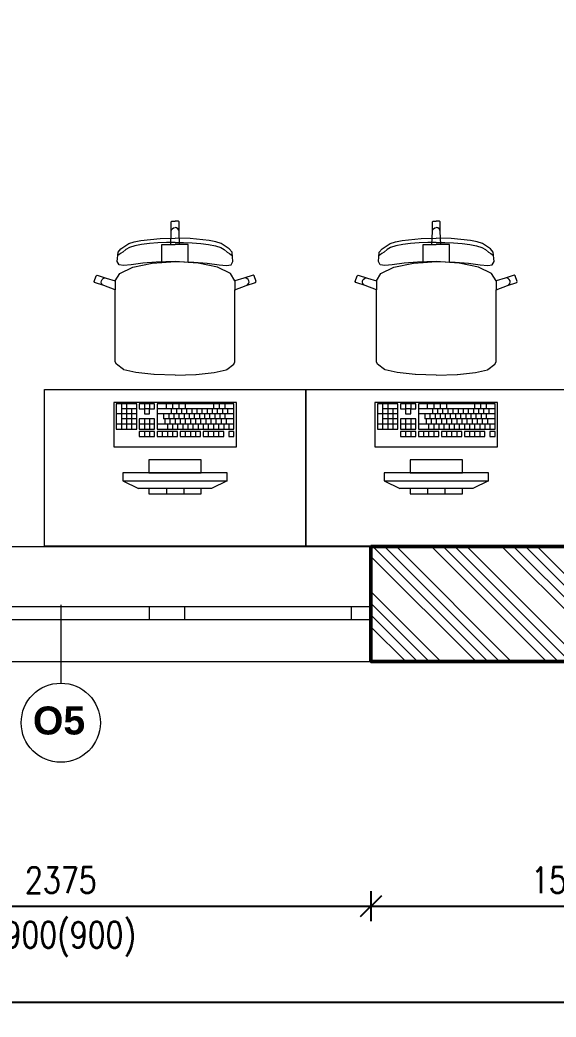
# Model space of a CAD drawing. Header units: millimetres. Extents: x 89194 to 559352, y -753138 to -204019.
# Drawn here: x 346479 to 348532, y -491953 to -488132 of the extents above; entities that cross this region are included whole.
import ezdxf

# ---------------------------------------------------------------- set-up
doc = ezdxf.new("R2010")
doc.units = ezdxf.units.MM
doc.header["$LTSCALE"] = 400
doc.header["$PDMODE"] = 3
for name, color, linetype, lineweight in [('RG_koty', 7, 'Continuous', 9), ('RG_nábytek', 32, 'Continuous', 9), ('RG_okna', 3, 'Continuous', 9), ('RG_popis okna', 131, 'Continuous', 9), ('RG_zdivo nové', 1, 'Continuous', 50), ('RG_šrafy', 253, 'Continuous', 9)]:
    doc.layers.add(name, color=color, linetype=linetype, lineweight=lineweight)
doc.styles.add('Arial 250', font='Arial Bold.ttf', dxfattribs={"height": 250})
doc.styles.add('Koty', font='romans.shx', dxfattribs={"width": 0.8})
doc.dimstyles.new('RG_50_vnitřní', dxfattribs={"dimscale": 50, "dimtxt": 2, "dimasz": 1.6, "dimexe": 1.15, "dimexo": 0, "dimgap": 1, "dimtad": 1, "dimdec": 0, "dimrnd": 5, "dimzin": 0, "dimdsep": 46, "dimtxsty": 'Koty', "dimblk1": 'OBLIQUE', "dimblk2": 'OBLIQUE', "dimsah": 1, "dimcen": 0.09, "dimclrd": 256, "dimclre": 256, "dimclrt": 2, "dimazin": 0, "dimtfac": 1, "dimtdec": 0, "dimtmove": 2, "dimatfit": 3, "dimfxl": 1.15, "dimfxlon": 1, "dimtolj": 1, "dimtzin": 0, "dimarcsym": 0})

# ---------------------------------------------------------------- blocks, each defined once
blk = doc.blocks.new('okno_2375')
at = {"layer": 'RG_okna'}
for points in [[(437181.1, -409465), (439556.1, -409465)], [(437181.1, -409695), (439556.1, -409695)], [(437256.1, -409745), (437256.1, -409695)], [(437894.1, -409745), (437894.1, -409695)], [(438030.1, -409695), (438030.1, -409745)], [(438707.1, -409695), (438707.1, -409745)], [(438843.1, -409745), (438843.1, -409695)], [(439481.1, -409745), (439481.1, -409695)], [(437181.1, -409745), (439556.1, -409745)], [(437181.1, -409905), (439556.1, -409905)]]:
    blk.add_lwpolyline(points, dxfattribs=at)
blk = doc.blocks.new('nabytek_mala_ucebna')
at = {"layer": 'RG_nábytek'}
for p, q in [((479063.9, -448223), (479066.9, -448220)), ((479063.9, -448259.9), (479063.9, -448223)), ((479063.9, -448259.9), (479065, -448254.2)), ((479065, -448254.2), (479068.3, -448249.3)), ((479066.9, -448220), (479079, -448220)), ((479068.3, -448249.3), (479073.2, -448246.1)), ((479073.2, -448246.1), (479079, -448245)), ((479091, -448220), (479079, -448220)), ((479084.7, -448246.1), (479079, -448245)), ((479089.6, -448249.3), (479084.7, -448246.1)), ((479092.9, -448254.2), (479089.6, -448249.3)), ((479094, -448223), (479091, -448220)), ((479094, -448259.9), (479092.9, -448254.2)), ((479094, -448259.9), (479094, -448223)), ((480063.9, -448223), (480066.9, -448220)), ((480063.9, -448259.9), (480063.9, -448223)), ((480063.9, -448259.9), (480065, -448254.2)), ((480065, -448254.2), (480068.3, -448249.3)), ((480066.9, -448220), (480079, -448220)), ((480068.3, -448249.3), (480073.2, -448246.1)), ((480073.2, -448246.1), (480079, -448245)), ((480091, -448220), (480079, -448220)), ((480084.7, -448246.1), (480079, -448245)), ((480089.6, -448249.3), (480084.7, -448246.1)), ((480092.9, -448254.2), (480089.6, -448249.3)), ((480094, -448223), (480091, -448220)), ((480094, -448259.9), (480092.9, -448254.2)), ((480094, -448259.9), (480094, -448223)), ((478922.4, -448298.8), (478948.2, -448294)), ((478948.2, -448294), (479021.5, -448287)), ((479021.5, -448287), (479079, -448284.8)), ((479062.1, -448309.8), (479063.9, -448259.9)), ((479136.5, -448287), (479079, -448284.8)), ((479095.8, -448309.8), (479094, -448259.9)), ((479209.7, -448294), (479136.5, -448287)), ((479235.5, -448298.8), (479209.7, -448294)), ((479922.4, -448298.8), (479948.2, -448294)), ((479948.2, -448294), (480021.5, -448287)), ((480021.5, -448287), (480079, -448284.8)), ((480062.1, -448309.8), (480063.9, -448259.9)), ((480136.5, -448287), (480079, -448284.8)), ((480095.8, -448309.8), (480094, -448259.9)), ((480209.7, -448294), (480136.5, -448287)), ((480235.5, -448298.8), (480209.7, -448294)), ((478860.9, -448339.3), (478871.4, -448326.1)), ((478871.4, -448326.1), (478902.4, -448306)), ((478890.9, -448328.4), (478879.2, -448338.5)), ((478904.1, -448320.8), (478890.9, -448328.4)), ((478902.4, -448306), (478922.4, -448298.8)), ((478924.5, -448314.5), (478904.1, -448320.8)), ((478950.4, -448309.6), (478924.5, -448314.5)), ((478980.4, -448305.9), (478950.4, -448309.6)), ((479012.9, -448303.3), (478980.4, -448305.9)), ((479046.2, -448301.9), (479012.9, -448303.3)), ((479028.6, -448339.7), (479028.6, -448309.8)), ((479028.6, -448309.8), (479062.1, -448309.8)), ((479079, -448301.4), (479046.2, -448301.9)), ((479062.1, -448309.8), (479079, -448309.8)), ((479079, -448301.4), (479111.7, -448301.9)), ((479095.8, -448309.8), (479079, -448309.8)), ((479129.3, -448309.8), (479095.8, -448309.8)), ((479111.7, -448301.9), (479145, -448303.3)), ((479129.3, -448339.7), (479129.3, -448309.8)), ((479145, -448303.3), (479177.5, -448305.9)), ((479177.5, -448305.9), (479207.5, -448309.6)), ((479207.5, -448309.6), (479233.4, -448314.5)), ((479233.4, -448314.5), (479253.8, -448320.8)), ((479255.5, -448306), (479235.5, -448298.8)), ((479253.8, -448320.8), (479267, -448328.4)), ((479286.5, -448326.1), (479255.5, -448306)), ((479267, -448328.4), (479278.7, -448338.5)), ((479297.1, -448339.3), (479286.5, -448326.1)), ((479860.9, -448339.3), (479871.4, -448326.1)), ((479871.4, -448326.1), (479902.4, -448306)), ((479890.9, -448328.4), (479879.2, -448338.5)), ((479904.1, -448320.8), (479890.9, -448328.4)), ((479902.4, -448306), (479922.4, -448298.8)), ((479924.5, -448314.5), (479904.1, -448320.8)), ((479950.4, -448309.6), (479924.5, -448314.5)), ((479980.4, -448305.9), (479950.4, -448309.6)), ((480012.9, -448303.3), (479980.4, -448305.9)), ((480046.2, -448301.9), (480012.9, -448303.3)), ((480028.6, -448339.7), (480028.6, -448309.8)), ((480028.6, -448309.8), (480062.1, -448309.8)), ((480079, -448301.4), (480046.2, -448301.9)), ((480062.1, -448309.8), (480079, -448309.8)), ((480079, -448301.4), (480111.7, -448301.9)), ((480095.8, -448309.8), (480079, -448309.8)), ((480129.3, -448309.8), (480095.8, -448309.8)), ((480111.7, -448301.9), (480145, -448303.3)), ((480129.3, -448339.7), (480129.3, -448309.8)), ((480145, -448303.3), (480177.5, -448305.9)), ((480177.5, -448305.9), (480207.5, -448309.6)), ((480207.5, -448309.6), (480233.4, -448314.5)), ((480233.4, -448314.5), (480253.8, -448320.8)), ((480255.5, -448306), (480235.5, -448298.8)), ((480253.8, -448320.8), (480267, -448328.4)), ((480286.5, -448326.1), (480255.5, -448306)), ((480267, -448328.4), (480278.7, -448338.5)), ((480297.1, -448339.3), (480286.5, -448326.1)), ((478857.6, -448375.3), (478860.9, -448339.3)), ((478863.9, -448349.8), (478860.2, -448352.4)), ((478870.2, -448344.7), (478863.9, -448349.8)), ((478879.2, -448338.5), (478870.2, -448344.7)), ((479028.6, -448378.4), (479028.6, -448339.7)), ((479129.3, -448378.4), (479129.3, -448339.7)), ((479278.7, -448338.5), (479287.7, -448344.7)), ((479287.7, -448344.7), (479294, -448349.8)), ((479294, -448349.8), (479297.7, -448352.4)), ((479300.3, -448375.3), (479297.1, -448339.3)), ((479857.6, -448375.3), (479860.9, -448339.3)), ((479863.9, -448349.8), (479860.2, -448352.4)), ((479870.2, -448344.7), (479863.9, -448349.8)), ((479879.2, -448338.5), (479870.2, -448344.7)), ((480028.6, -448378.4), (480028.6, -448339.7)), ((480129.3, -448378.4), (480129.3, -448339.7)), ((480278.7, -448338.5), (480287.7, -448344.7)), ((480287.7, -448344.7), (480294, -448349.8)), ((480294, -448349.8), (480297.7, -448352.4)), ((480300.3, -448375.3), (480297.1, -448339.3)), ((478864.3, -448386.9), (478857.6, -448375.3)), ((478881.5, -448389.9), (478864.3, -448386.9)), ((478867.1, -448420.4), (478916.8, -448396.7)), ((478910.4, -448387.4), (478881.5, -448389.9)), ((478955.7, -448381.5), (478910.4, -448387.4)), ((478916.8, -448396.7), (478991.2, -448380.8)), ((479006.7, -448376.9), (478955.7, -448381.5)), ((478991.2, -448380.8), (479028.6, -448378.4)), ((479079, -448374.5), (479006.7, -448376.9)), ((479028.6, -448378.4), (479079, -448375.2)), ((479079, -448374.5), (479151.3, -448376.9)), ((479129.3, -448378.4), (479079, -448375.2)), ((479166.7, -448380.8), (479129.3, -448378.4)), ((479151.3, -448376.9), (479202.2, -448381.5)), ((479241.1, -448396.7), (479166.7, -448380.8)), ((479202.2, -448381.5), (479247.5, -448387.4)), ((479290.8, -448420.4), (479241.1, -448396.7)), ((479247.5, -448387.4), (479276.4, -448389.9)), ((479276.4, -448389.9), (479293.6, -448386.9)), ((479293.6, -448386.9), (479300.3, -448375.3)), ((479864.3, -448386.9), (479857.6, -448375.3)), ((479881.5, -448389.9), (479864.3, -448386.9)), ((479867.1, -448420.4), (479916.8, -448396.7)), ((479910.4, -448387.4), (479881.5, -448389.9)), ((479955.7, -448381.5), (479910.4, -448387.4)), ((479916.8, -448396.7), (479991.2, -448380.8)), ((480006.7, -448376.9), (479955.7, -448381.5)), ((479991.2, -448380.8), (480028.6, -448378.4)), ((480079, -448374.5), (480006.7, -448376.9)), ((480028.6, -448378.4), (480079, -448375.2)), ((480079, -448374.5), (480151.3, -448376.9)), ((480129.3, -448378.4), (480079, -448375.2)), ((480166.7, -448380.8), (480129.3, -448378.4)), ((480151.3, -448376.9), (480202.2, -448381.5)), ((480241.1, -448396.7), (480166.7, -448380.8)), ((480202.2, -448381.5), (480247.5, -448387.4)), ((480290.8, -448420.4), (480241.1, -448396.7)), ((480247.5, -448387.4), (480276.4, -448389.9)), ((480276.4, -448389.9), (480293.6, -448386.9)), ((480293.6, -448386.9), (480300.3, -448375.3)), ((478769, -448451.9), (478776.4, -448429.1)), ((478776.4, -448429.1), (478780.2, -448427.2)), ((478780.2, -448427.2), (478815.6, -448438.6)), ((478796.6, -448448.2), (478799.5, -448443.1)), ((478799.5, -448443.1), (478804.1, -448439.5)), ((478804.1, -448439.5), (478809.8, -448437.9)), ((478809.8, -448437.9), (478815.6, -448438.6)), ((478815.6, -448438.6), (478849.8, -448448.3)), ((478849.8, -448448.3), (478867.1, -448420.4)), ((479308.1, -448448.3), (479290.8, -448420.4)), ((479342.3, -448438.6), (479308.1, -448448.3)), ((479377.7, -448427.2), (479342.3, -448438.6)), ((479348.1, -448437.9), (479342.3, -448438.6)), ((479353.8, -448439.5), (479348.1, -448437.9)), ((479358.4, -448443.1), (479353.8, -448439.5)), ((479361.3, -448448.2), (479358.4, -448443.1)), ((479381.5, -448429.1), (479377.7, -448427.2)), ((479389, -448451.9), (479381.5, -448429.1)), ((479769, -448451.9), (479776.4, -448429.1)), ((479776.4, -448429.1), (479780.2, -448427.2)), ((479780.2, -448427.2), (479815.6, -448438.6)), ((479796.6, -448448.2), (479799.5, -448443.1)), ((479799.5, -448443.1), (479804.1, -448439.5)), ((479804.1, -448439.5), (479809.8, -448437.9)), ((479809.8, -448437.9), (479815.6, -448438.6)), ((479815.6, -448438.6), (479849.8, -448448.3)), ((479849.8, -448448.3), (479867.1, -448420.4)), ((480308.1, -448448.3), (480290.8, -448420.4)), ((480342.3, -448438.6), (480308.1, -448448.3)), ((480377.7, -448427.2), (480342.3, -448438.6)), ((480348.1, -448437.9), (480342.3, -448438.6)), ((480353.8, -448439.5), (480348.1, -448437.9)), ((480358.4, -448443.1), (480353.8, -448439.5)), ((480361.3, -448448.2), (480358.4, -448443.1)), ((480381.5, -448429.1), (480377.7, -448427.2)), ((480389, -448451.9), (480381.5, -448429.1)), ((478770.9, -448455.7), (478769, -448451.9)), ((478806.3, -448467.1), (478770.9, -448455.7)), ((478795.9, -448454), (478796.6, -448448.2)), ((478797.5, -448459.6), (478795.9, -448454)), ((478801.2, -448464.2), (478797.5, -448459.6)), ((478806.3, -448467.1), (478801.2, -448464.2)), ((478849.7, -448482.8), (478806.3, -448467.1)), ((478849.7, -448448.5), (478849.8, -448448.3)), ((478849.7, -448448.5), (478849.7, -448482.8)), ((478849.7, -448691.9), (478849.7, -448482.8)), ((479308.2, -448448.5), (479308.1, -448448.3)), ((479308.2, -448448.5), (479308.2, -448482.8)), ((479308.2, -448482.8), (479351.6, -448467.1)), ((479308.2, -448691.9), (479308.2, -448482.8)), ((479351.6, -448467.1), (479387, -448455.7)), ((479351.6, -448467.1), (479356.7, -448464.2)), ((479356.7, -448464.2), (479360.4, -448459.6)), ((479360.4, -448459.6), (479362, -448454)), ((479362, -448454), (479361.3, -448448.2)), ((479387, -448455.7), (479389, -448451.9)), ((479770.9, -448455.7), (479769, -448451.9)), ((479806.3, -448467.1), (479770.9, -448455.7)), ((479795.9, -448454), (479796.6, -448448.2)), ((479797.5, -448459.6), (479795.9, -448454)), ((479801.2, -448464.2), (479797.5, -448459.6)), ((479806.3, -448467.1), (479801.2, -448464.2)), ((479849.7, -448482.8), (479806.3, -448467.1)), ((479849.7, -448448.5), (479849.8, -448448.3)), ((479849.7, -448448.5), (479849.7, -448482.8)), ((479849.7, -448691.9), (479849.7, -448482.8)), ((480308.2, -448448.5), (480308.1, -448448.3)), ((480308.2, -448448.5), (480308.2, -448482.8)), ((480308.2, -448482.8), (480351.6, -448467.1)), ((480308.2, -448691.9), (480308.2, -448482.8)), ((480351.6, -448467.1), (480387, -448455.7)), ((480351.6, -448467.1), (480356.7, -448464.2)), ((480356.7, -448464.2), (480360.4, -448459.6)), ((480360.4, -448459.6), (480362, -448454)), ((480362, -448454), (480361.3, -448448.2)), ((480387, -448455.7), (480389, -448451.9)), ((478849.7, -448727.9), (478849.7, -448691.9)), ((479308.2, -448727.9), (479308.2, -448691.9)), ((479849.7, -448727.9), (479849.7, -448691.9)), ((480308.2, -448727.9), (480308.2, -448691.9)), ((478849.7, -448759), (478849.7, -448727.9)), ((479308.2, -448759), (479308.2, -448727.9)), ((479849.7, -448759), (479849.7, -448727.9)), ((480308.2, -448759), (480308.2, -448727.9)), ((478854.2, -448767.6), (478849.7, -448759)), ((478881, -448788.7), (478854.2, -448767.6)), ((478883.2, -448789.6), (478881, -448788.7)), ((478929.1, -448800.3), (478883.2, -448789.6)), ((479228.8, -448800.3), (479274.7, -448789.6)), ((479274.7, -448789.6), (479276.9, -448788.7)), ((479276.9, -448788.7), (479303.7, -448767.6)), ((479303.7, -448767.6), (479308.2, -448759)), ((479854.2, -448767.6), (479849.7, -448759)), ((479881, -448788.7), (479854.2, -448767.6)), ((479883.2, -448789.6), (479881, -448788.7)), ((479929.1, -448800.3), (479883.2, -448789.6)), ((480228.8, -448800.3), (480274.7, -448789.6)), ((480274.7, -448789.6), (480276.9, -448788.7)), ((480276.9, -448788.7), (480303.7, -448767.6)), ((480303.7, -448767.6), (480308.2, -448759)), ((478997.9, -448807.5), (478929.1, -448800.3)), ((478998.9, -448807.6), (478997.9, -448807.5)), ((479079, -448810), (478998.9, -448807.6)), ((479079, -448810), (479159, -448807.6)), ((479159, -448807.6), (479160.1, -448807.5)), ((479160.1, -448807.5), (479228.8, -448800.3)), ((479997.9, -448807.5), (479929.1, -448800.3)), ((479998.9, -448807.6), (479997.9, -448807.5)), ((480079, -448810), (479998.9, -448807.6)), ((480079, -448810), (480159, -448807.6)), ((480159, -448807.6), (480160.1, -448807.5)), ((480160.1, -448807.5), (480228.8, -448800.3)), ((478579, -448865), (479579, -448865)), ((478579, -449465), (478579, -448865)), ((479579, -448865), (479579, -449465)), ((479579, -448865), (480579, -448865)), ((479579, -449465), (479579, -448865)), ((479314, -448915), (478844, -448915)), ((478844, -448915), (478844, -449085)), ((478932.1, -448919.9), (478853.7, -448919.9)), ((478853.7, -448919.9), (478853.7, -449016.8)), ((478873.3, -448919.9), (478873.3, -449016.8)), ((478932.1, -448939.3), (478873.3, -448939.3)), ((478892.9, -448919.9), (478892.9, -449016.8)), ((478912.5, -448939.3), (478912.5, -449016.8)), ((478932.1, -449016.8), (478932.1, -448919.9)), ((479000.6, -448919.9), (478941.9, -448919.9)), ((478941.9, -448919.9), (478941.9, -448939.3)), ((478941.9, -448939.3), (478961.5, -448939.3)), ((478961.5, -448919.9), (478961.5, -448939.3)), ((478961.5, -448939.3), (478961.5, -448958.7)), ((478981, -448939.3), (478961.5, -448939.3)), ((478981, -448919.9), (478981, -448939.3)), ((478981, -448958.7), (478981, -448939.3)), ((478981, -448939.3), (479000.6, -448939.3)), ((479000.6, -448939.3), (479000.6, -448919.9)), ((479304.2, -448919.9), (479010.4, -448919.9)), ((479010.4, -448919.9), (479010.4, -449016.8)), ((479304.2, -448939.3), (479010.4, -448939.3)), ((479044.7, -448919.9), (479044.7, -448939.3)), ((479064.3, -448939.3), (479064.3, -448958.7)), ((479069.2, -448919.9), (479069.2, -448939.3)), ((479083.8, -448939.3), (479083.8, -448958.7)), ((479093.6, -448919.9), (479093.6, -448939.3)), ((479103.4, -448939.3), (479103.4, -448958.7)), ((479118.1, -448919.9), (479118.1, -448939.3)), ((479123, -448939.3), (479123, -448958.7)), ((479142.6, -448939.3), (479142.6, -448958.7)), ((479162.2, -448939.3), (479162.2, -448958.7)), ((479181.8, -448939.3), (479181.8, -448958.7)), ((479201.3, -448939.3), (479201.3, -448958.7)), ((479220.9, -448939.3), (479220.9, -448958.7)), ((479225.8, -448919.9), (479225.8, -448939.3)), ((479240.5, -448939.3), (479240.5, -448958.7)), ((479247.9, -448919.9), (479247.9, -448939.3)), ((479260.1, -448939.3), (479260.1, -448958.7)), ((479269.9, -448919.9), (479269.9, -448939.3)), ((479279.7, -448939.3), (479279.7, -448958.7)), ((479304.2, -449016.8), (479304.2, -448919.9)), ((479314, -449085), (479314, -448915)), ((480314, -448915), (479844, -448915)), ((479844, -448915), (479844, -449085)), ((479932.1, -448919.9), (479853.7, -448919.9)), ((479853.7, -448919.9), (479853.7, -449016.8)), ((479873.3, -448919.9), (479873.3, -449016.8)), ((479932.1, -448939.3), (479873.3, -448939.3)), ((479892.9, -448919.9), (479892.9, -449016.8)), ((479912.5, -448939.3), (479912.5, -449016.8)), ((479932.1, -449016.8), (479932.1, -448919.9)), ((480000.6, -448919.9), (479941.9, -448919.9)), ((479941.9, -448919.9), (479941.9, -448939.3)), ((479941.9, -448939.3), (479961.5, -448939.3)), ((479961.5, -448919.9), (479961.5, -448939.3)), ((479961.5, -448939.3), (479961.5, -448958.7)), ((479981, -448939.3), (479961.5, -448939.3)), ((479981, -448919.9), (479981, -448939.3)), ((479981, -448958.7), (479981, -448939.3)), ((479981, -448939.3), (480000.6, -448939.3)), ((480000.6, -448939.3), (480000.6, -448919.9)), ((480304.2, -448919.9), (480010.4, -448919.9)), ((480010.4, -448919.9), (480010.4, -449016.8)), ((480304.2, -448939.3), (480010.4, -448939.3)), ((480044.7, -448919.9), (480044.7, -448939.3)), ((480064.3, -448939.3), (480064.3, -448958.7)), ((480069.2, -448919.9), (480069.2, -448939.3)), ((480083.8, -448939.3), (480083.8, -448958.7)), ((480093.6, -448919.9), (480093.6, -448939.3)), ((480103.4, -448939.3), (480103.4, -448958.7)), ((480118.1, -448919.9), (480118.1, -448939.3)), ((480123, -448939.3), (480123, -448958.7)), ((480142.6, -448939.3), (480142.6, -448958.7)), ((480162.2, -448939.3), (480162.2, -448958.7)), ((480181.8, -448939.3), (480181.8, -448958.7)), ((480201.3, -448939.3), (480201.3, -448958.7)), ((480220.9, -448939.3), (480220.9, -448958.7)), ((480225.8, -448919.9), (480225.8, -448939.3)), ((480240.5, -448939.3), (480240.5, -448958.7)), ((480247.9, -448919.9), (480247.9, -448939.3)), ((480260.1, -448939.3), (480260.1, -448958.7)), ((480269.9, -448919.9), (480269.9, -448939.3)), ((480279.7, -448939.3), (480279.7, -448958.7)), ((480304.2, -449016.8), (480304.2, -448919.9)), ((480314, -449085), (480314, -448915)), ((478932.1, -448958.7), (478853.7, -448958.7)), ((478932.1, -448978.1), (478873.3, -448978.1)), ((479000.6, -448978.1), (478941.9, -448978.1)), ((478941.9, -448978.1), (478941.9, -449016.8)), ((478961.5, -448958.7), (478981, -448958.7)), ((478961.5, -448978.1), (478961.5, -449016.8)), ((478981, -448978.1), (478981, -449016.8)), ((479000.6, -449016.8), (479000.6, -448978.1)), ((479304.2, -448958.7), (479010.4, -448958.7)), ((479034.9, -448958.7), (479034.9, -448978.1)), ((479304.2, -448978.1), (479034.9, -448978.1)), ((479039.8, -448978.1), (479039.8, -448997.5)), ((479054.5, -448958.7), (479054.5, -448978.1)), ((479059.4, -448978.1), (479059.4, -448997.5)), ((479074.1, -448958.7), (479074.1, -448978.1)), ((479079, -448978.1), (479079, -448997.5)), ((479093.6, -448958.7), (479093.6, -448978.1)), ((479098.5, -448978.1), (479098.5, -448997.5)), ((479113.2, -448958.7), (479113.2, -448978.1)), ((479118.1, -448978.1), (479118.1, -448997.5)), ((479132.8, -448958.7), (479132.8, -448978.1)), ((479137.7, -448978.1), (479137.7, -448997.5)), ((479152.4, -448958.7), (479152.4, -448978.1)), ((479157.3, -448978.1), (479157.3, -448997.5)), ((479172, -448958.7), (479172, -448978.1)), ((479176.9, -448978.1), (479176.9, -448997.5)), ((479191.6, -448958.7), (479191.6, -448978.1)), ((479196.5, -448978.1), (479196.5, -448997.5)), ((479211.1, -448958.7), (479211.1, -448978.1)), ((479216, -448978.1), (479216, -448997.5)), ((479230.7, -448958.7), (479230.7, -448978.1)), ((479235.6, -448978.1), (479235.6, -448997.5)), ((479250.3, -448958.7), (479250.3, -448978.1)), ((479255.2, -448978.1), (479255.2, -448997.5)), ((479269.9, -448958.7), (479269.9, -448978.1)), ((479274.8, -448978.1), (479274.8, -448997.5)), ((479932.1, -448958.7), (479853.7, -448958.7)), ((479932.1, -448978.1), (479873.3, -448978.1)), ((480000.6, -448978.1), (479941.9, -448978.1)), ((479941.9, -448978.1), (479941.9, -449016.8)), ((479961.5, -448958.7), (479981, -448958.7)), ((479961.5, -448978.1), (479961.5, -449016.8)), ((479981, -448978.1), (479981, -449016.8)), ((480000.6, -449016.8), (480000.6, -448978.1)), ((480304.2, -448958.7), (480010.4, -448958.7)), ((480034.9, -448958.7), (480034.9, -448978.1)), ((480304.2, -448978.1), (480034.9, -448978.1)), ((480039.8, -448978.1), (480039.8, -448997.5)), ((480054.5, -448958.7), (480054.5, -448978.1)), ((480059.4, -448978.1), (480059.4, -448997.5)), ((480074.1, -448958.7), (480074.1, -448978.1)), ((480079, -448978.1), (480079, -448997.5)), ((480093.6, -448958.7), (480093.6, -448978.1)), ((480098.5, -448978.1), (480098.5, -448997.5)), ((480113.2, -448958.7), (480113.2, -448978.1)), ((480118.1, -448978.1), (480118.1, -448997.5)), ((480132.8, -448958.7), (480132.8, -448978.1)), ((480137.7, -448978.1), (480137.7, -448997.5)), ((480152.4, -448958.7), (480152.4, -448978.1)), ((480157.3, -448978.1), (480157.3, -448997.5)), ((480172, -448958.7), (480172, -448978.1)), ((480176.9, -448978.1), (480176.9, -448997.5)), ((480191.6, -448958.7), (480191.6, -448978.1)), ((480196.5, -448978.1), (480196.5, -448997.5)), ((480211.1, -448958.7), (480211.1, -448978.1)), ((480216, -448978.1), (480216, -448997.5)), ((480230.7, -448958.7), (480230.7, -448978.1)), ((480235.6, -448978.1), (480235.6, -448997.5)), ((480250.3, -448958.7), (480250.3, -448978.1)), ((480255.2, -448978.1), (480255.2, -448997.5)), ((480269.9, -448958.7), (480269.9, -448978.1)), ((480274.8, -448978.1), (480274.8, -448997.5)), ((478932.1, -448997.5), (478853.7, -448997.5)), ((478853.7, -449016.8), (478932.1, -449016.8)), ((479000.6, -448997.5), (478941.9, -448997.5)), ((478941.9, -449016.8), (479000.6, -449016.8)), ((479304.2, -448997.5), (479010.4, -448997.5)), ((479010.4, -449016.8), (479304.2, -449016.8)), ((479049.6, -448997.5), (479049.6, -449016.8)), ((479069.2, -448997.5), (479069.2, -449016.8)), ((479088.7, -448997.5), (479088.7, -449016.8)), ((479108.3, -448997.5), (479108.3, -449016.8)), ((479127.9, -448997.5), (479127.9, -449016.8)), ((479147.5, -448997.5), (479147.5, -449016.8)), ((479167.1, -448997.5), (479167.1, -449016.8)), ((479186.7, -448997.5), (479186.7, -449016.8)), ((479206.2, -448997.5), (479206.2, -449016.8)), ((479225.8, -448997.5), (479225.8, -449016.8)), ((479245.4, -448997.5), (479245.4, -449016.8)), ((479265, -448997.5), (479265, -449016.8)), ((479284.6, -448997.5), (479284.6, -449016.8)), ((479932.1, -448997.5), (479853.7, -448997.5)), ((479853.7, -449016.8), (479932.1, -449016.8)), ((480000.6, -448997.5), (479941.9, -448997.5)), ((479941.9, -449016.8), (480000.6, -449016.8)), ((480304.2, -448997.5), (480010.4, -448997.5)), ((480010.4, -449016.8), (480304.2, -449016.8)), ((480049.6, -448997.5), (480049.6, -449016.8)), ((480069.2, -448997.5), (480069.2, -449016.8)), ((480088.7, -448997.5), (480088.7, -449016.8)), ((480108.3, -448997.5), (480108.3, -449016.8)), ((480127.9, -448997.5), (480127.9, -449016.8)), ((480147.5, -448997.5), (480147.5, -449016.8)), ((480167.1, -448997.5), (480167.1, -449016.8)), ((480186.7, -448997.5), (480186.7, -449016.8)), ((480206.2, -448997.5), (480206.2, -449016.8)), ((480225.8, -448997.5), (480225.8, -449016.8)), ((480245.4, -448997.5), (480245.4, -449016.8)), ((480265, -448997.5), (480265, -449016.8)), ((480284.6, -448997.5), (480284.6, -449016.8)), ((479000.6, -449026.5), (478941.9, -449026.5)), ((478941.9, -449026.5), (478941.9, -449045.9)), ((478941.9, -449045.9), (479000.6, -449045.9)), ((478961.5, -449026.5), (478961.5, -449045.9)), ((478981, -449026.5), (478981, -449045.9)), ((479000.6, -449045.9), (479000.6, -449026.5)), ((479088.7, -449026.5), (479010.4, -449026.5)), ((479010.4, -449026.5), (479010.4, -449045.9)), ((479010.4, -449045.9), (479088.7, -449045.9)), ((479030, -449026.5), (479030, -449045.9)), ((479049.6, -449026.5), (479049.6, -449045.9)), ((479069.2, -449026.5), (479069.2, -449045.9)), ((479088.7, -449045.9), (479088.7, -449026.5)), ((479176.9, -449026.5), (479098.5, -449026.5)), ((479098.5, -449026.5), (479098.5, -449045.9)), ((479098.5, -449045.9), (479176.9, -449045.9)), ((479118.1, -449026.5), (479118.1, -449045.9)), ((479137.7, -449026.5), (479137.7, -449045.9)), ((479157.3, -449026.5), (479157.3, -449045.9)), ((479176.9, -449045.9), (479176.9, -449026.5)), ((479265, -449026.5), (479186.7, -449026.5)), ((479186.7, -449026.5), (479186.7, -449045.9)), ((479186.7, -449045.9), (479265, -449045.9)), ((479206.2, -449026.5), (479206.2, -449045.9)), ((479225.8, -449026.5), (479225.8, -449045.9)), ((479245.4, -449026.5), (479245.4, -449045.9)), ((479265, -449045.9), (479265, -449026.5)), ((479304.2, -449026.5), (479284.6, -449026.5)), ((479284.6, -449026.5), (479284.6, -449045.9)), ((479284.6, -449045.9), (479304.2, -449045.9)), ((479304.2, -449045.9), (479304.2, -449026.5)), ((480000.6, -449026.5), (479941.9, -449026.5)), ((479941.9, -449026.5), (479941.9, -449045.9)), ((479941.9, -449045.9), (480000.6, -449045.9)), ((479961.5, -449026.5), (479961.5, -449045.9)), ((479981, -449026.5), (479981, -449045.9)), ((480000.6, -449045.9), (480000.6, -449026.5)), ((480088.7, -449026.5), (480010.4, -449026.5)), ((480010.4, -449026.5), (480010.4, -449045.9)), ((480010.4, -449045.9), (480088.7, -449045.9)), ((480030, -449026.5), (480030, -449045.9)), ((480049.6, -449026.5), (480049.6, -449045.9)), ((480069.2, -449026.5), (480069.2, -449045.9)), ((480088.7, -449045.9), (480088.7, -449026.5)), ((480176.9, -449026.5), (480098.5, -449026.5)), ((480098.5, -449026.5), (480098.5, -449045.9)), ((480098.5, -449045.9), (480176.9, -449045.9)), ((480118.1, -449026.5), (480118.1, -449045.9)), ((480137.7, -449026.5), (480137.7, -449045.9)), ((480157.3, -449026.5), (480157.3, -449045.9)), ((480176.9, -449045.9), (480176.9, -449026.5)), ((480265, -449026.5), (480186.7, -449026.5)), ((480186.7, -449026.5), (480186.7, -449045.9)), ((480186.7, -449045.9), (480265, -449045.9)), ((480206.2, -449026.5), (480206.2, -449045.9)), ((480225.8, -449026.5), (480225.8, -449045.9)), ((480245.4, -449026.5), (480245.4, -449045.9)), ((480265, -449045.9), (480265, -449026.5)), ((480304.2, -449026.5), (480284.6, -449026.5)), ((480284.6, -449026.5), (480284.6, -449045.9)), ((480284.6, -449045.9), (480304.2, -449045.9)), ((480304.2, -449045.9), (480304.2, -449026.5)), ((478844, -449085), (479314, -449085)), ((479844, -449085), (480314, -449085)), ((479179, -449135), (478979, -449135)), ((478979, -449135), (478979, -449185)), ((479179, -449185), (479179, -449135)), ((480179, -449135), (479979, -449135)), ((479979, -449135), (479979, -449185)), ((480179, -449185), (480179, -449135)), ((479279, -449185), (478879, -449185)), ((478879, -449185), (478879, -449215)), ((478979, -449185), (479179, -449185)), ((479279, -449215), (479279, -449185)), ((480279, -449185), (479879, -449185)), ((479879, -449185), (479879, -449215)), ((479979, -449185), (480179, -449185)), ((480279, -449215), (480279, -449185)), ((478879, -449215), (479279, -449215)), ((478879, -449215), (478939, -449245)), ((479219, -449245), (478939, -449245)), ((479179, -449245), (478979, -449245)), ((478979, -449245), (478979, -449265)), ((479045.6, -449245), (479045.6, -449265)), ((479112.3, -449245), (479112.3, -449265)), ((479179, -449265), (479179, -449245)), ((479279, -449215), (479219, -449245)), ((479879, -449215), (480279, -449215)), ((479879, -449215), (479939, -449245)), ((480219, -449245), (479939, -449245)), ((480179, -449245), (479979, -449245)), ((479979, -449245), (479979, -449265)), ((480045.6, -449245), (480045.6, -449265)), ((480112.3, -449245), (480112.3, -449265)), ((480179, -449265), (480179, -449245)), ((480279, -449215), (480219, -449245)), ((478979, -449265), (479179, -449265)), ((479979, -449265), (480179, -449265)), ((479579, -449465), (478579, -449465)), ((480579, -449465), (479579, -449465))]:
    blk.add_line(p, q, dxfattribs=at)
blk = doc.blocks.new('_Oblique')
at = {"color": 0, "linetype": 'ByBlock', "lineweight": -2}
blk.add_line((-0.5, -0.5), (0.5, 0.5), dxfattribs=at)
blk = doc.blocks.new('*D382')
at = {"layer": 'Defpoints', "color": 0, "transparency": 16777216}
for p in [(345448.3, -490590.2), (347823.3, -490590.2), (347823.3, -491527.9)]:
    blk.add_point(p, dxfattribs=at)
at = {"layer": 'RG_koty', "lineweight": -2, "transparency": 16777216}
for p, q in [((345448.3, -491470.4), (345448.3, -491585.4)), ((347823.3, -491470.4), (347823.3, -491585.4)), ((345448.3, -491527.9), (347823.3, -491527.9))]:
    blk.add_line(p, q, dxfattribs=at)
at = {"layer": 'RG_koty', "lineweight": -2, "transparency": 16777216, "xscale": 80, "yscale": 80, "zscale": 80, "rotation": 180}
blk.add_blockref('_Oblique', (345448.3, -491527.9), dxfattribs=at)
at = {"layer": 'RG_koty', "lineweight": -2, "transparency": 16777216, "xscale": 80, "yscale": 80, "zscale": 80}
blk.add_blockref('_Oblique', (347823.3, -491527.9), dxfattribs=at)
at = {"layer": 'RG_koty', "color": 2, "transparency": 16777216, "char_height": 100, "attachment_point": 5, "style": 'Koty'}
for s, insert in [('\\A1;2375', (346635.8, -491427.9)), ('\\A1;2900(900)', (346635.8, -491654.1))]:
    blk.add_mtext(s, dxfattribs=dict(at, insert=insert))
blk = doc.blocks.new('*D383')
at = {"layer": 'Defpoints', "color": 0, "transparency": 16777216}
for p in [(347823.3, -490590.2), (349323.3, -490590.2), (349323.3, -491527.9)]:
    blk.add_point(p, dxfattribs=at)
at = {"layer": 'RG_koty', "lineweight": -2, "transparency": 16777216}
for p, q in [((347823.3, -491470.4), (347823.3, -491585.4)), ((349323.3, -491470.4), (349323.3, -491585.4)), ((347823.3, -491527.9), (349323.3, -491527.9))]:
    blk.add_line(p, q, dxfattribs=at)
at = {"layer": 'RG_koty', "lineweight": -2, "transparency": 16777216, "xscale": 80, "yscale": 80, "zscale": 80, "rotation": 180}
blk.add_blockref('_Oblique', (347823.3, -491527.9), dxfattribs=at)
at = {"layer": 'RG_koty', "lineweight": -2, "transparency": 16777216, "xscale": 80, "yscale": 80, "zscale": 80}
blk.add_blockref('_Oblique', (349323.3, -491527.9), dxfattribs=at)
at = {"layer": 'RG_koty', "color": 2, "transparency": 16777216, "insert": (348573.3, -491427.9), "char_height": 100, "attachment_point": 5, "style": 'Koty'}
blk.add_mtext('\\A1;1500', dxfattribs=at)
blk = doc.blocks.new('*D386')
at = {"layer": 'Defpoints', "color": 0, "transparency": 16777216}
for p in [(333858.3, -490590.2), (352738.3, -490590.2), (352738.3, -491895.3)]:
    blk.add_point(p, dxfattribs=at)
at = {"layer": 'RG_koty', "lineweight": -2, "transparency": 16777216}
for p, q in [((333858.3, -491837.8), (333858.3, -491952.8)), ((352738.3, -491837.8), (352738.3, -491952.8)), ((333858.3, -491895.3), (352738.3, -491895.3))]:
    blk.add_line(p, q, dxfattribs=at)
at = {"layer": 'RG_koty', "lineweight": -2, "transparency": 16777216, "xscale": 80, "yscale": 80, "zscale": 80, "rotation": 180}
blk.add_blockref('_Oblique', (333858.3, -491895.3), dxfattribs=at)
at = {"layer": 'RG_koty', "lineweight": -2, "transparency": 16777216, "xscale": 80, "yscale": 80, "zscale": 80}
blk.add_blockref('_Oblique', (352738.3, -491895.3), dxfattribs=at)
at = {"layer": 'RG_koty', "color": 2, "transparency": 16777216, "insert": (343298.3, -491795.3), "char_height": 100, "attachment_point": 5, "style": 'Koty'}
blk.add_mtext('\\A1;18880', dxfattribs=at)

msp = doc.modelspace()

# ---------------------------------------------------------------- hatches: boundary and pattern name
at = {"layer": 'RG_šrafy'}
h = msp.add_hatch(dxfattribs=at)
h.set_pattern_fill('ANSI34,_O', color=256, scale=10, angle=90)
h.set_pattern_definition([(135, (-38756.65, -88521.15), (-134.70384, -134.70384), []), (135, (-38756.65, -88476.25), (-134.70384, -134.70384), []), (135, (-38756.65, -88431.34), (-134.70384, -134.70384), []), (135, (-38756.65, -88386.44), (-134.70384, -134.70384), [])])
h.paths.add_polyline_path([(334298.3, -482680.2), (334298.3, -482490.2), (334298.3, -479910.2), (334298.3, -479794.7), (333858.4, -479794.7), (333858.3, -490590.2), (334898.3, -490590.2), (334898.3, -490150.2), (334298.3, -490150.2), (334298.3, -488150.2)])
h.paths.add_polyline_path([(337698.3, -490150.2), (337698.3, -490150.2), (336998.3, -490150.2), (336698.3, -490150.2), (336198.3, -490150.2), (336198.3, -490590.2), (337698.3, -490590.2)])
h.paths.add_polyline_path([(340073.3, -490150.2), (340073.3, -490590.2), (341573.3, -490590.2), (341573.3, -490150.2)])
h.paths.add_polyline_path([(345448.3, -490150.2), (345448.3, -490150.2), (344848.3, -490150.2), (344548.3, -490150.2), (343948.3, -490150.2), (343948.3, -490590.2), (343948.3, -490590.2), (345448.3, -490590.2)])
h.paths.add_polyline_path([(349323.3, -490150.2), (349323.3, -490150.2), (347823.3, -490150.2), (347823.3, -490590.2), (349323.3, -490590.2)])
h.paths.add_polyline_path([(352738.3, -485447), (352298.4, -485292), (352298.4, -486220.2), (352298.4, -487220.2), (352298.4, -488202.2), (352298.4, -489184.2), (352298.4, -490150.2), (351698.4, -490150.2), (351698.4, -490166.2), (351698.3, -490590.2), (352738.3, -490590.2)])

# ---------------------------------------------------------------- linework, layer by layer
at = {"layer": 'RG_popis okna'}
msp.add_line((346635.8, -490373.7), (346635.8, -490673.7), dxfattribs=at)
msp.add_circle((346635.8, -490825.2), 151.6, dxfattribs=at)
at = {"layer": 'RG_zdivo nové'}
msp.add_lwpolyline([(347823.3, -490150.2), (349323.3, -490150.2), (349323.3, -490590.2), (347823.3, -490590.2)], close=True, dxfattribs=at)

# ---------------------------------------------------------------- block references
at = {"layer": 'RG_nábytek'}
msp.add_blockref('nabytek_mala_ucebna', (-132005.6, -40683.1), dxfattribs=at)
at = {"layer": 'RG_okna'}
msp.add_blockref('okno_2375', (-91732.8, -80685.1), dxfattribs=at)

# ---------------------------------------------------------------- texts
at = {"layer": 'RG_popis okna', "insert": (346629.1, -490817.2), "char_height": 107.4, "width": 314.064, "attachment_point": 5, "style": 'Arial 250'}
msp.add_mtext('O5', dxfattribs=at)

# ---------------------------------------------------------------- dimensions: what is measured, and where the dimension line sits
at = {"layer": 'RG_koty'}
for base, p1, p2, picture, middle in [((352738.3, -491895.3), (333858.3, -490590.2), (352738.3, -490590.2), '*D386', (343298.3, -491795.3)), ((349323.3, -491527.9), (347823.3, -490590.2), (349323.3, -490590.2), '*D383', (348573.3, -491427.9))]:
    dim = msp.add_linear_dim(base=base, p1=p1, p2=p2, dimstyle='RG_50_vnitřní', dxfattribs=at)
    dim.commit()
    dim.dimension.update_dxf_attribs({"geometry": picture, "text_midpoint": middle})
dim = msp.add_linear_dim(base=(347823.3, -491527.9), p1=(345448.3, -490590.2), p2=(347823.3, -490590.2), text='<>\\X2900(900)', dimstyle='RG_50_vnitřní', dxfattribs=at)
dim.commit()
dim.dimension.update_dxf_attribs({"geometry": '*D382', "text_midpoint": (346635.8, -491527.9)})

doc.saveas('drawing.dxf')
